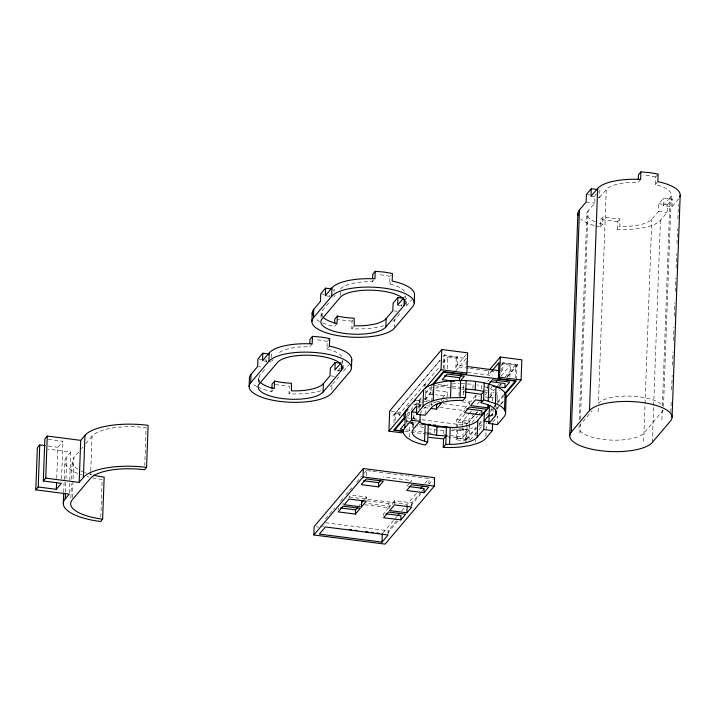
<?xml version="1.0" encoding="UTF-8"?>
<svg xmlns="http://www.w3.org/2000/svg" width="716" height="716" viewBox="0 0 716 716"><rect width="100%" height="100%" fill="white"/><g stroke="black" fill="none" stroke-linecap="round" stroke-linejoin="round"><path stroke-width="0.54" stroke-dasharray="3.58 2.69" d="M56.725 478.252L57.862 447.249L62.954 441.244L48.053 439.329M61.567 478.888L62.954 441.244M63.724 492.232L64.861 461.229M65.469 492.214L65.917 480.042M65.962 478.932L66.776 456.781L70.777 452.073L48.124 449.165M69.273 493.038L70.777 452.073M70.866 498.041L71.385 483.649M71.555 479.219L72.2 461.498M72.379 497.557L73.838 457.694L78.733 451.921M90.601 475.012L90.717 471.692M90.762 470.582L92.024 436.259A43.882 14.938 2.1 0 1 146.118 427.676L144.739 465.319M100.804 517.104L102.191 479.452A51.23 17.435 2.1 0 1 92.838 477.903M258.234 382.541L258.395 378.334M259.317 383.874L259.631 375.461L266.298 367.603M266.495 362.189L266.576 360.023L264.419 359.745M271.301 357.553L271.418 354.313L270.039 355.942M257.814 387.043A42.092 14.329 2.1 0 0 270.022 391.178L271.785 391.536L271.856 389.37M320.875 390.766A42.092 14.329 2.1 0 1 290.982 393.863L289.013 393.746L289.291 386.175L275.204 384.608M321.01 317.501L321.162 313.295M322.164 316.732L322.397 310.413L329.065 302.555M341.783 356.371A33.133 11.277 2.1 0 0 330.174 349.909L326.935 349.05L327.212 341.478L329.691 338.552M329.262 297.149L329.342 294.983M334.112 291.43L334.193 289.273L332.806 290.902M331.812 390.005L332 384.743L338.668 376.885M340.351 295.296L340.467 292.137M338.865 371.479L338.945 369.313L340.333 367.675M342.651 363.54L342.767 360.381M338.265 509.792L338.346 507.689M343.599 369.009L343.796 363.594M343.08 505.129L343.152 503.026M383.651 325.717A42.092 14.329 2.1 0 1 353.749 328.823L351.78 328.707L352.057 321.135L353.301 319.676M349.14 497.978L349.22 495.875M340.574 288.987A33.133 11.277 2.1 0 1 368.543 281.737L372.472 281.8L372.553 279.634M366.261 475.791L366.449 470.528L371.944 471.235M366.413 499.142L366.485 497.038L350.33 494.962M404.549 291.331A33.133 11.277 2.1 0 0 392.941 284.87L389.701 284.01L389.978 276.439L391.222 274.971M383.678 515.618L383.749 513.515L388.6 507.796L388.752 503.59M394.462 328.116L394.767 319.703L401.434 311.845M388.09 533.939L388.206 530.78L396.727 520.738M389.737 508.467L389.969 502.158M393.952 422.726L394.265 414.197L400.53 415.003M395.134 420.543L395.402 413.177L440.268 360.291M401.631 306.43L401.712 304.273M394.543 503.804L394.659 500.654L411.888 502.865L421.214 491.874M399.635 415.835L399.707 413.732L424.606 384.385L426.808 384.662M405.417 298.5L405.498 296.388M406.321 305.043L406.563 298.554L405.175 300.192M410.071 413.597L406.518 417.777L406.366 421.993L408.084 422.207M409.266 437.154L409.686 425.581M412.353 427.703L412.81 415.074M413.472 427.98L413.66 422.717M413.821 418.511L414.009 413.257M411.781 506.015L411.888 502.865M419.084 409.418L419.388 401.005L423.138 401.488M424.534 386.488L424.606 384.385M429.51 400.342L425.206 399.788L425.546 390.318M425.707 386.112L425.823 382.953L439.239 367.138M425.107 414.26L425.376 406.903L420.283 412.899M425.206 399.788L430.048 394.069L430.209 389.862L432.357 387.329M431.694 405.498L431.811 402.338M431.846 401.291L432.231 390.766L424.409 399.984M428.893 483.828L429.09 478.565L408.21 475.889M434.415 432.876L434.531 429.725L429.349 428.929M441.298 401.318L441.378 399.215M443.499 368.409L443.965 355.61L445.173 354.187M444.117 368.847L444.618 355.172L457.452 356.819L457.148 365.232L465.83 366.341M443.768 433.672L443.884 430.522M447.285 368.722L447.715 357.15L456.244 358.242L457.452 356.819M430.209 389.862L447.437 392.073L447.285 396.279L435.435 394.758M456.244 358.242L455.788 370.852L466.277 358.474L443.965 355.61M466.823 441.154L456.056 439.767L456.441 429.144M456.486 428.079L456.799 419.576L464.738 410.205M456.056 439.767L457.264 438.344L457.622 428.75M457.658 427.685L457.855 422.351L464.729 414.251M458.974 395.581L459.126 391.375M463.225 395.142L463.655 383.579M452.145 428.911L462.044 430.182L462.196 425.975M462.232 424.919L462.348 421.769L468.747 414.224M444.26 434.773L462.939 437.172L463.252 428.75L461.05 428.472M466.044 364.874L466.277 358.474M465.14 441.154L465.57 429.582M447.402 436.76L466.035 439.15L466.653 422.324L473.894 413.785M457.264 438.344L466.662 439.543L467.244 423.559L474.448 415.065M469.472 404.934L469.553 402.831L461.963 401.855M462.939 437.172L469.007 430.03L469.159 425.814M469.016 440.367L469.607 424.418M469.642 423.362L469.723 421.232L474.717 415.343M472.927 388.493L473.079 384.286L460.2 383.525M475.531 397.792L475.612 395.688L479.917 396.243M475.639 441.933L475.71 439.83M475.863 435.614L476.14 428.257M481.626 389.056L481.743 385.897L477.16 384.913M487.533 388.681L487.65 385.521M485.887 436.214L486.388 422.538M488.589 370.834L488.437 375.041L491.239 371.738M492.724 401.058L492.841 397.899L494.282 396.208M493.154 408.201L492.885 415.557L490.075 415.199M495.678 407.368L495.794 404.209M496.761 408.693L496.841 406.59M497.029 401.336L497.226 396.073M497.441 424.606L497.754 416.184L492.662 422.189M503.035 362.663L501.818 364.095L501.513 372.508L502.722 371.076L503.035 362.663L515.869 364.31L515.368 377.985M509.926 376.759L510.347 365.187L501.818 364.095M516.397 379.901L516.943 364.981L498.936 362.663M579.289 419.836L586.843 213.878M579.933 433.171L580.237 424.749L592.123 410.742M580.443 419.182L588.078 211.005L594.745 203.147L595.023 195.566L596.401 193.938M590.977 196.327L599.587 197.428L599.865 189.856L597.099 193.123M595.694 226.014A42.092 14.329 2.1 0 0 598.469 226.721L600.232 227.079L600.509 219.508L603.32 216.671A33.133 11.277 2.1 0 0 619.814 218.792L619.94 226.372L617.461 229.29L619.43 229.406A42.092 14.329 2.1 0 0 660.447 220.286L667.115 212.428L667.393 204.857L672.243 199.138L663.625 198.037L658.774 203.747L658.496 211.327L651.828 219.186A33.133 11.277 2.1 0 1 623.869 226.426L619.94 226.372M600.232 227.079L602.711 224.162L602.988 216.581M598.111 411.736L598.263 407.529M640.632 179.456L638.153 182.383L634.224 182.329A33.133 11.277 2.1 0 0 606.255 189.57L598.415 403.323A33.133 11.277 2.1 0 1 630.715 396.136A33.133 11.277 2.1 0 1 662.389 405.668M617.461 229.29L617.738 221.718L620.217 218.792M643.684 441.351L651.828 219.186M662.381 405.936L670.015 197.75A33.133 11.277 2.1 0 0 658.622 185.462L655.382 184.594L655.659 177.022L658.138 174.095M652.303 442.452L653.61 406.733M653.654 405.614L660.447 220.286M678.634 198.86L671.966 206.718L663.347 205.608L663.625 198.037M661.87 419.916L662.345 407.046M663.49 406.402L671.25 194.877M671.966 206.718L672.243 199.138M670.811 412.094L671.259 399.814M671.635 389.764L672.163 375.247M672.53 365.205L673.022 351.807M673.434 340.637L673.926 327.248M674.329 316.078L674.821 302.68M675.233 291.519L675.725 278.121M676.092 268.07L676.629 253.562M676.996 243.512L677.524 229.004M677.891 218.953L678.428 204.436M81.526 448.628L82.931 446.972M85.723 443.678L92.024 436.259M271.811 361.097L273.145 359.53M333.916 296.845L335.249 295.269M271.785 391.536L273.02 390.077M312.185 343.913L309.706 346.839L305.777 346.786A33.133 11.277 2.1 0 0 277.808 354.026M337.03 323.569L334.551 326.496L332.788 326.138A42.092 14.329 2.1 0 1 320.58 322.003M372.472 281.8L373.707 280.332M289.013 393.746L290.249 392.287M326.935 349.05L329.414 346.123M351.78 328.707L353.641 326.514M389.701 284.01L390.945 282.543M343.519 371.165L348.853 364.883M406.285 306.126L411.619 299.843M393.057 415.62L440.367 359.862M443.168 356.872L444.618 355.172M442.765 362.976L447.715 357.15M407.655 406.661L409.105 404.961M406.411 412.156L408.469 409.731M406.643 414.904L421.769 397.076M425.376 392.824L429.698 387.732M404.925 418.063L409.829 412.273M421.303 398.758L416.846 404.003L420.596 404.486M425.447 393.872L431.757 386.425M417.875 404.397L419.299 402.723L421.447 403.001M417.974 407.574L422.503 402.24M419.146 406.93L421.223 404.477M325.404 518.912L334.739 507.913M340.476 501.146L343.349 497.763M345.971 494.667L348.799 491.337M349.506 490.505L352.326 487.175M356.568 482.181L361.508 476.355M364.337 473.025L366.449 470.528M466.268 354.465L455.931 366.664L468.998 368.319M599.587 197.428L606.255 189.57M442.586 397.792L447.437 392.073M442.434 401.998L443.822 400.36M359.038 505.818L360.425 504.18M364.408 499.491L366.485 497.038M464.595 390.515L463.342 391.992L464.219 392.001M464.702 408.55L469.553 402.831M475.612 395.688L470.761 401.408L465.346 400.709M487.802 381.315L489.189 379.686M655.382 184.594L657.861 181.667M394.659 500.654L389.808 506.364L367.057 503.446M406.858 486.28L408.934 483.828M409.624 483.014L411.7 480.561L383.525 476.945M469.463 413.383L471.593 410.868M477.286 404.155L479.425 401.64M485.108 394.937L486.531 393.263M490.576 388.493L491.99 386.828M501.164 376.007L510.347 365.187M489.816 395.026L494.881 389.048M497.772 385.638L499.222 383.928M505.013 377.108L515.869 364.31M475.164 414.215L477.33 411.673M489.574 397.237L493.897 392.144M499.652 385.351L501.093 383.66M506.856 376.867L518.151 363.549M462.044 430.182L463.252 428.75M475.433 414.501L477.572 411.977M489.708 397.666L493.995 392.619M499.705 385.888L501.137 384.206M507.563 376.625L519.7 362.323M471.996 422.476L477.679 415.781M478.386 414.94L480.517 412.434M494.998 395.366L499.303 390.292M383.015 532.874L393.782 520.183M394.498 519.333L396.655 516.8M401.676 510.875L404.549 507.492M416.381 493.548L407.198 504.368L347.788 496.752M424.848 483.56L429.09 478.565M663.347 205.608L670.015 197.75M421.93 491.024L424.087 488.491M466.035 439.15L476.176 427.201L461.543 430.11A42.092 14.329 2.1 0 1 450.901 430.692M478.977 423.899L482.486 419.764M485.994 415.629L488.097 413.15L486.227 412.908M490.648 410.143L491.919 408.648M493.888 406.321L496.698 403.01M497.396 402.186L503.715 394.74M466.662 439.543L476.024 428.508M478.906 425.116L482.503 420.874M490.424 411.53L492.59 408.988M493.306 408.138L504.109 395.402M387.571 533.143L397.702 521.194M410.724 505.845L420.856 493.897M428.821 484.517L433.162 479.398M470.403 439.749L476.122 433.01M478.977 429.645L482.548 425.438M490.397 416.184L493.968 411.969M496.823 408.603L499.678 405.238M500.395 404.397L503.966 400.19M490.621 416.542L494.112 412.416M496.913 409.122L498.309 407.476M501.111 404.173L503.903 400.879M617.738 221.718L600.509 219.508M352.057 321.135L337.97 319.569M439.919 430.289L445.406 430.611M434.531 429.725L437.762 430.056M587.478 194.609L589.635 194.877M658.774 203.747L667.393 204.857M658.496 211.327L667.115 212.428M586.127 202.037L594.745 203.147M321.797 294.016L323.954 294.294M325.297 295.735L329.602 296.29M397.666 305.025L401.98 305.58M393.898 310.878L397.129 311.29M470.036 368.471L483.148 370.136M484.15 370.279L497.173 371.953M467.727 372.401L492.653 375.596M259.031 359.056L263.345 359.611M263.604 360.918L271.14 361.884M337.057 370.342L341.362 370.897M437.906 384.51L451.098 386.201M452.19 386.336L460.988 387.463M462.08 387.607L464.281 387.893M485.162 390.569L488.455 390.99M434.496 385.655L450.982 387.768M452.082 387.911L460.871 389.039M461.972 389.182L464.165 389.459M485.045 392.135L487.247 392.422M258.753 366.637L260.91 366.905M331.132 375.918L334.363 376.33M485.305 396.933L488.536 397.344M489.61 397.487L492.841 397.899M430.048 394.069L434.361 394.623M445.71 399.77L447.876 400.056M423.809 398.248L425.689 398.481M435.972 401.166L441.36 401.855M415.647 400.128L423.389 401.121M423.988 401.211L427.219 401.631M433.35 402.401L435.838 402.732M443.302 403.681L467.629 406.804M428.991 403.967L435.453 404.791M413.284 404.057L421.026 405.05M426.557 405.757L430.978 406.33M439.83 407.458L464.156 410.581M417.732 405.918L420.659 406.294M424.525 407.619L428.839 408.174M390.757 411.1L402.598 412.622M456.799 419.576L469.723 421.232M395.402 413.177L399.707 413.732M462.348 421.769L466.653 422.324M457.855 422.351L467.244 423.559M406.518 417.777L412.013 418.484M413.114 418.627L420.802 419.612M421.903 419.755L463.664 425.116M406.106 421.42L408.308 421.706M409.409 421.849L415.996 422.691M410.903 422.574L416.39 423.272M458.983 428.741L469.007 430.03M405.999 422.995L409.292 423.416M410.393 423.559L414.788 424.123M419.182 424.686L423.577 425.25M405.802 429.842L411.297 430.54M412.389 430.683L426.682 432.518M427.774 432.661L432.178 433.225M404.647 431.274L426.575 434.084M373.045 471.379L386.228 473.07M387.329 473.204L407.109 475.746M48.285 446.014L57.862 447.249M367.084 500.806L393.066 504.145M364.757 504.735L388.6 507.796M325.565 522.743L388.206 530.78M320.759 525.821L324.062 526.242M316.338 526.842L318.53 527.119M655.659 177.022L655.328 176.933A33.133 11.277 2.1 0 0 643.147 175.071M602.711 224.162L599.471 223.294A33.133 11.277 2.1 0 1 596.249 222.202M389.978 276.439L389.647 276.349A33.133 11.277 2.1 0 0 377.466 274.488M327.212 341.478L326.881 341.389A33.133 11.277 2.1 0 0 314.7 339.527M410.617 422.879L412.237 423.783A42.092 14.329 2.1 0 0 414.868 424.955M406.867 420.346L408.442 421.527M91.711 474.753A43.882 14.938 2.1 0 1 89.831 474.243M86.305 473.124A43.882 14.938 2.1 0 1 84.658 472.524M82.725 471.746A43.882 14.938 2.1 0 1 80.935 470.922M77.802 469.177A43.882 14.938 2.1 0 1 73.838 457.694M88.954 477.035A51.23 17.435 2.1 0 1 87.084 476.552M82.322 475.138A51.23 17.435 2.1 0 1 80.353 474.457M77.588 473.374A51.23 17.435 2.1 0 1 66.776 456.781M259.416 381.288A33.133 11.277 2.1 0 1 258.727 376.876M332 384.743A42.092 14.329 2.1 0 1 330.166 386.452M257.008 386.631A42.092 14.329 2.1 0 1 252.444 383.606M342.463 360.792A33.133 11.277 2.1 0 1 341.568 362.207M595.264 221.808A33.133 11.277 2.1 0 1 588.078 211.005M593.931 225.513A42.092 14.329 2.1 0 1 580.891 219.15M580.237 424.749A33.133 11.277 2.1 0 0 603.149 439.418A33.133 11.277 2.1 0 0 643.997 432.929L662.175 411.503A33.133 11.277 2.1 0 0 663.079 410.089M405.238 295.753A33.133 11.277 2.1 0 1 404.334 297.167M394.767 319.703A42.092 14.329 2.1 0 1 392.941 321.412M319.775 321.591A42.092 14.329 2.1 0 1 315.21 318.557M322.182 316.248A33.133 11.277 2.1 0 1 322.397 310.413M482.092 424.785A42.092 14.329 2.1 0 1 478.977 426.235M423.505 427.694A42.092 14.329 2.1 0 1 415.808 425.322M435.641 388.17A33.133 11.277 2.1 0 1 447.912 384.492M451.823 383.982A33.133 11.277 2.1 0 1 459.126 383.543M484.598 386.658A33.133 11.277 2.1 0 1 487.82 387.75M490.63 388.958A33.133 11.277 2.1 0 1 494.3 391.196M496.993 394.597A33.133 11.277 2.1 0 1 496.886 397.532M415.173 419.486A33.133 11.277 2.1 0 1 413.15 413.615"/><path stroke-width="1.07" d="M93.653 475.227A43.882 14.938 2.1 0 0 104.178 477.107L102.63 519.19L100.643 521.534A51.23 17.435 2.1 0 1 65.228 498.864L69.228 494.147L35.8 489.86L37.339 447.777L39.765 444.922L45.09 445.603M35.8 489.86L38.225 486.996L39.765 444.922M38.225 486.996L56.313 489.323L61.406 483.318L43.318 481L44.857 438.926L47.283 436.062L80.711 440.358L84.953 435.355A51.23 17.435 2.1 0 1 148.105 425.331L146.565 467.405L144.569 469.75A43.882 14.938 2.1 0 0 90.476 478.333L72.298 499.768A43.882 14.938 2.1 0 0 102.63 519.19M43.318 481L45.743 478.145L47.283 436.062M56.313 489.323L56.564 482.682M63.321 503.312L63.688 493.342M65.228 498.864L65.433 493.324M45.743 478.145L79.172 482.432L80.711 440.358M79.172 482.432L83.414 477.429L84.953 435.355M249.132 386.416L249.445 378.003A42.092 14.329 2.1 0 1 251.012 374.352L257.679 366.494L257.957 358.922L262.808 353.203L269.27 354.035M250.707 382.765L268.885 361.338A42.092 14.329 2.1 0 1 320.777 353.104A42.092 14.329 2.1 0 1 349.873 371.729L331.696 393.156A42.092 14.329 2.1 0 1 279.804 401.39A42.092 14.329 2.1 0 1 250.707 382.765L251.012 374.352M262.808 353.203L262.53 360.775L269.198 352.916A42.092 14.329 2.1 0 1 310.216 343.796L312.185 343.913L312.462 336.341L321.359 337.111L329.691 338.552L329.414 346.123L331.177 346.49A42.092 14.329 2.1 0 1 351.323 361.517M268.885 361.338L269.198 352.916M271.901 388.296L272.062 383.964L274.872 381.127A33.133 11.277 2.1 0 0 291.367 383.248L291.493 390.829L295.422 390.882A33.133 11.277 2.1 0 0 323.381 383.642L330.049 375.784L330.327 368.203L335.178 362.493L340.565 363.182M274.541 381.037L274.264 388.618L271.024 387.75A33.133 11.277 2.1 0 1 260.758 382.738M309.822 343.59L309.983 339.268L312.462 336.341M311.899 321.377L312.212 312.964M313.474 317.725L331.651 296.299A42.092 14.329 2.1 0 1 383.543 288.056A42.092 14.329 2.1 0 1 412.64 306.69L394.462 328.116A42.092 14.329 2.1 0 1 342.57 336.35A42.092 14.329 2.1 0 1 313.474 317.725L313.778 309.312L320.446 301.454L320.723 293.882L325.574 288.163L330.962 288.852M313.832 534.968L314.145 526.555L363.352 468.55L434.612 477.688L434.299 486.101L385.092 544.115L313.832 534.968L363.048 476.963L363.352 468.55M325.574 288.163L325.297 295.735L331.964 287.877A42.092 14.329 2.1 0 1 372.982 278.757L374.951 278.873L375.229 271.301L384.125 272.071L392.457 273.512L392.18 281.084L393.943 281.451A42.092 14.329 2.1 0 1 414.519 294.616L414.215 303.029M323.077 392.055L341.264 370.62A33.133 11.277 2.1 0 0 318.351 355.959A33.133 11.277 2.1 0 0 277.504 362.439L259.317 383.874A33.133 11.277 2.1 0 0 282.229 398.535A33.133 11.277 2.1 0 0 323.077 392.055L323.381 383.642M331.651 296.299L331.964 287.877M334.667 323.247L334.828 318.924L337.639 316.087A33.133 11.277 2.1 0 0 354.143 318.208L354.259 325.78L358.188 325.843A33.133 11.277 2.1 0 0 386.157 318.593L392.824 310.735L393.102 303.163L397.944 297.453L403.332 298.142M335.178 362.493L334.9 370.065L340.897 362.994M337.308 315.998L337.03 323.569L333.79 322.71A33.133 11.277 2.1 0 1 323.525 317.698M341.264 370.62L341.487 364.31M351.449 368.078L351.753 359.656M355.422 514.106L360.273 508.387L343.036 506.176L338.194 511.895L355.422 514.106L355.575 509.899L357.651 507.447M361.482 506.964L366.332 501.245L349.104 499.034L344.253 504.753L361.482 506.964L361.714 500.645M372.589 278.551L372.75 274.228L375.229 271.301M378.522 486.871L383.373 481.152L366.145 478.941L361.294 484.66L378.522 486.871L378.683 482.665L380.76 480.212M385.843 327.015L404.03 305.58A33.133 11.277 2.1 0 0 381.118 290.92A33.133 11.277 2.1 0 0 340.27 297.4L322.084 318.835A33.133 11.277 2.1 0 0 344.996 333.495A33.133 11.277 2.1 0 0 385.843 327.015L386.157 318.593M381.995 542.137L388.054 534.986L325.413 526.949L319.354 534.1L381.995 542.137L382.299 533.715M404.486 417.446L393.684 430.182L403.072 431.39L401.864 432.822L388.94 431.157L389.674 410.966L441.799 349.524L467.646 352.845L466.904 373.036L465.695 374.468L443.383 371.604L431.855 385.19M397.944 297.453L397.666 305.025L403.672 297.954M404.03 305.58L404.263 299.27M400.826 519.932L405.677 514.213L388.448 512.003L383.597 517.722L400.826 519.932L400.987 515.726L385.906 513.784M428.293 425.25L427.676 442.085L425.179 445.03L423.827 444.752A42.092 14.329 2.1 0 1 411.619 440.617L406.249 437.181L403.538 433.466A42.092 14.329 2.1 0 1 404.817 427.926L405.435 411.1L423.612 389.665A42.092 14.329 2.1 0 1 431.059 384.922L434.737 383.642A42.092 14.329 2.1 0 1 448.493 381.037C465.06 379.677 482.405 380.635 497.799 387.365A42.092 14.329 2.1 0 1 504.878 392.645L505.881 394.516A42.092 14.329 2.1 0 1 506.176 396.404L505.559 413.23M406.885 512.79L411.736 507.071L394.507 504.861L389.656 510.571L406.885 512.79L407.162 505.424M404.817 427.926L411.36 420.211L411.673 411.798L416.757 405.793L416.452 414.206L425.071 415.316L431.614 407.601A33.133 11.277 2.1 0 1 459.582 400.36L463.037 400.405L465.534 397.461L466.152 380.635M427.676 442.085L421.599 440.233A33.133 11.277 2.1 0 1 413.427 429.036L419.979 421.312L420.247 413.955M416.452 414.206L422.995 406.491L423.612 389.665M424.543 441.235L425.161 424.4M423.935 492.697L428.777 486.978L411.548 484.768L406.697 490.487L423.935 492.697L424.087 488.491L409.006 486.558M433.243 400.781L433.86 383.946L444.001 371.998L515.252 381.145L505.111 393.093L504.503 409.919M430.987 408.451L436.375 409.14L436.527 404.934L437.915 403.296M492.617 423.237L492.348 430.602L485.806 438.317A42.092 14.329 2.1 0 1 478.36 443.061L470.502 445.424L460.925 446.936A42.092 14.329 2.1 0 1 444.788 447.437L443.267 447.348L443.58 438.935L446.077 435.99L436.653 435.283L436.957 426.861L422.216 423.407A33.133 11.277 2.1 0 1 419.406 422.189M425.349 388.233L441.056 369.725L441.799 349.524M443.267 447.348L445.773 444.403L446.39 427.577M450.507 397.666L451.125 380.831M449.585 444.448L450.203 427.613L421.876 423.979M459.52 380.858L459.627 377.699L461.713 375.247M460.066 397.317L460.683 380.482L464.326 376.195L447.097 373.985L442.246 379.695L454.257 381.234M481.125 402.732L483.622 399.788L497.181 404.2A42.092 14.329 2.1 0 1 504.261 409.471L505.263 411.351A42.092 14.329 2.1 0 1 503.983 416.882L497.441 424.606L488.822 423.496L495.374 415.781A33.133 11.277 2.1 0 0 483.98 403.484L481.125 402.732L481.438 394.31L483.935 391.366L475.191 389.844L475.505 381.431M445.773 444.403L453.479 444.323A33.133 11.277 2.1 0 0 477.187 437.216L477.805 420.382L489.44 406.661L488.822 423.496M481.778 414.967L486.629 409.248L469.401 407.037L464.55 412.756L481.778 414.967L481.931 410.76L466.859 408.827M483.622 399.788L484.24 382.953M477.187 437.216L483.739 429.493L484.356 412.667M481.922 400.727L475.46 399.895L470.609 405.614L487.838 407.825L487.954 404.665M488.24 400.933L488.858 384.098L492.501 379.811L509.729 382.022L504.878 387.732L492.877 386.192M495.391 403.421L496.009 386.595M495.374 415.781L495.606 409.471M504.834 394.552L516.352 380.966L498.345 378.657L498.936 362.663L491.937 370.915M498.345 378.657L499.562 377.225L500.305 357.033L521.839 359.799L521.096 379.99L506.105 397.666M504.878 387.732L505.04 383.525L489.959 381.592M569.748 435.713L577.893 213.547M571.314 432.061L589.492 410.635A42.092 14.329 2.1 0 1 641.384 402.392A42.092 14.329 2.1 0 1 670.48 421.026L652.303 442.452A42.092 14.329 2.1 0 1 600.411 450.686A42.092 14.329 2.1 0 1 571.314 432.061L579.459 209.895L586.127 202.037L586.404 194.466L591.255 188.747L597.717 189.579M591.255 188.747L590.977 196.327L597.645 188.469A42.092 14.329 2.1 0 1 638.663 179.34L640.632 179.456L640.909 171.885L649.806 172.654L658.138 174.095L657.861 181.667L659.624 182.034A42.092 14.329 2.1 0 1 679.77 197.061M589.492 410.635L597.645 188.469M638.269 179.134L638.43 174.811L640.909 171.885M672.055 417.365L680.2 195.2M388.94 431.157L404.647 412.649M406.07 410.957L407.502 409.275M413.929 401.703L415.352 400.02M404.245 418.86L394.785 430.012L403.555 431.13M404.343 424.373L400.307 429.135L403.6 429.555M436.375 409.14L441.226 403.421L439.069 403.153M361.634 502.748L363.719 500.305M489.279 370.02L500.305 357.033M496.224 381.834L497.638 380.169M487.838 407.825L489.914 405.372M397.371 515.95L399.528 513.417M420.614 488.554L422.735 486.057M489.135 415.083L484.043 421.08L489.735 421.814M465.839 389.048L475.191 389.844M465.293 392.064L481.438 394.31M465.534 397.461L447.876 397.872A42.092 14.329 2.1 0 0 434.12 400.477L430.441 401.748A42.092 14.329 2.1 0 0 422.995 406.491M443.58 438.935L429.036 437.342M436.957 426.861L454.096 427.497A33.133 11.277 2.1 0 0 477.805 420.382M466.913 366.485L498.381 370.521M441.056 369.725L466.904 373.036M499.562 377.225L521.096 379.99M444.555 375.766L459.627 377.699M411.673 411.798L416.542 412.425M411.36 420.211L419.979 421.312M483.739 429.493L492.348 430.602M428.087 424.239L430.28 424.525M433.583 424.946L435.775 425.232M444.573 426.36L446.766 426.638M363.048 476.963L434.299 486.101M363.603 480.731L378.683 482.665M340.503 507.966L355.575 509.899M349.336 529.491L351.529 529.768M354.832 530.189L357.024 530.475M365.813 531.603L368.015 531.881M371.309 532.31L373.51 532.588M376.804 533.017L379.006 533.295M436.653 435.283L427.98 433.672M83.414 477.429A51.23 17.435 2.1 0 1 146.565 467.405M578.179 215.435A42.092 14.329 2.1 0 1 579.459 209.895M312.507 314.843A42.092 14.329 2.1 0 1 313.778 309.312M404.155 416.631A42.092 14.329 2.1 0 1 405.435 411.1"/></g></svg>
